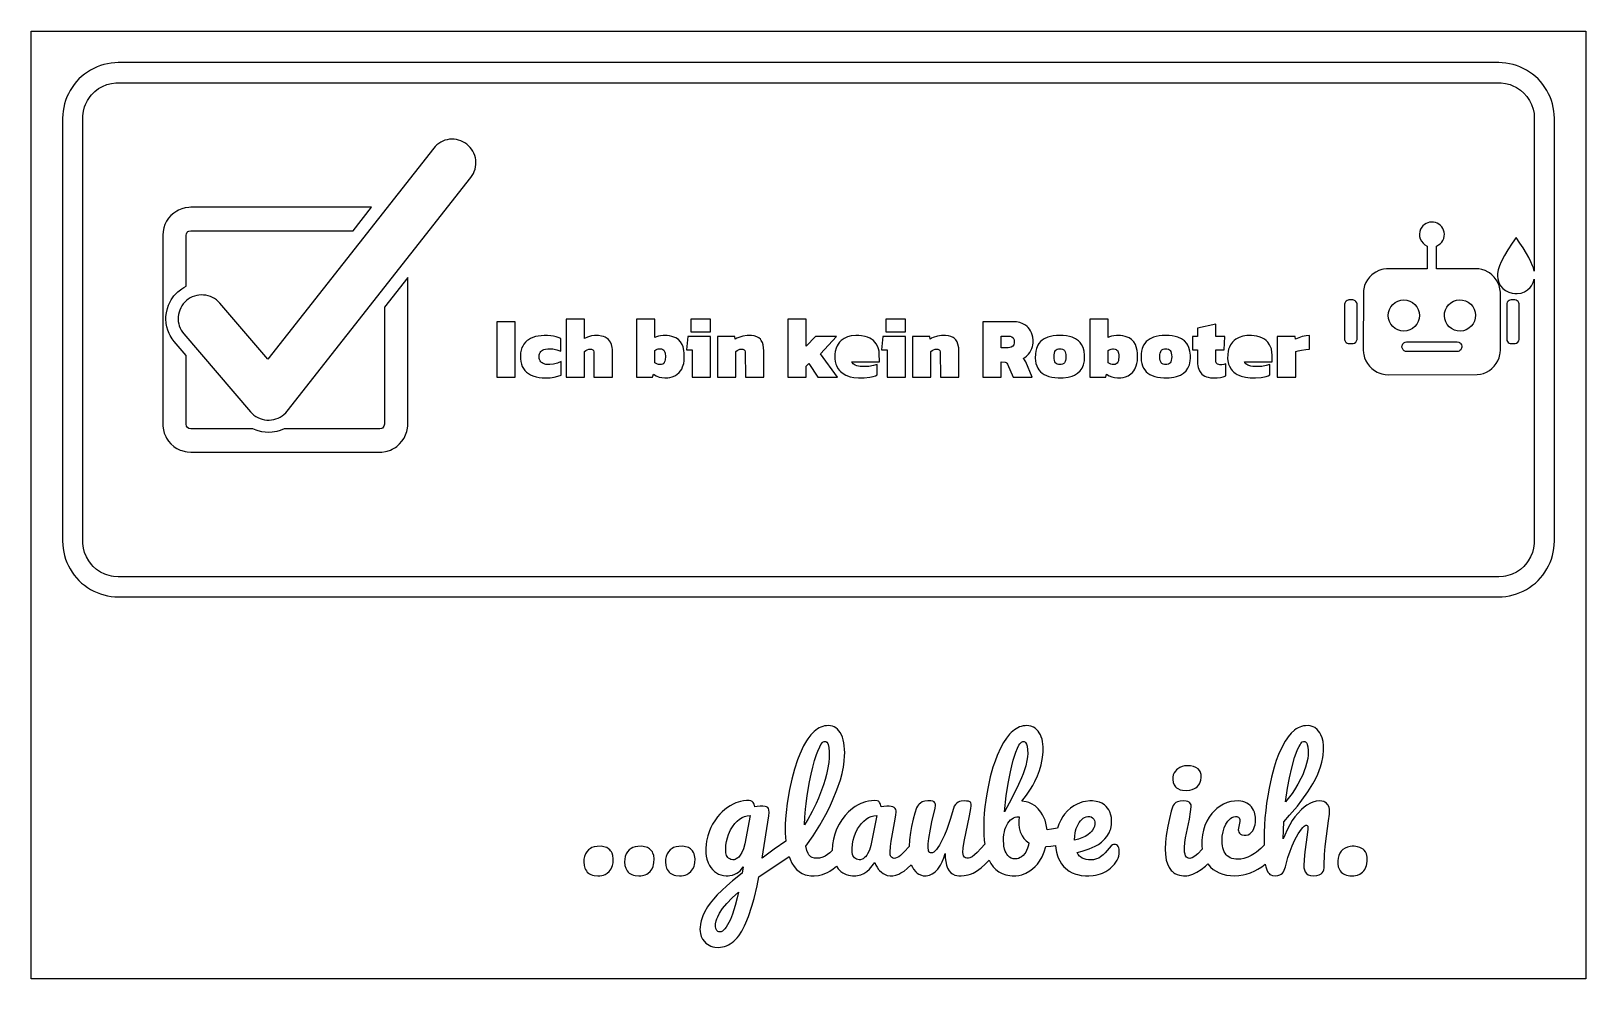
# Model space of a CAD drawing. Header units: millimetres. Extents: x 0 to 272, y 0 to 166.
import ezdxf

# ---------------------------------------------------------------- set-up
doc = ezdxf.new("R2010")
doc.units = ezdxf.units.MM

msp = doc.modelspace()

# ---------------------------------------------------------------- linework, layer by layer
at = {"layer": 'ENTGITTERRAHMEN'}
msp.add_lwpolyline([(0.5, 165.754), (271.5, 165.754), (271.5, 0.5), (0.5, 0.5)], close=True, dxfattribs=at)
at = {"layer": 'MOTIV'}
for points in [[(9.796, 158.249), (9.305, 157.846), (8.842, 157.412), (8.408, 156.949), (8.005, 156.458), (7.635, 155.942), (7.3, 155.403), (7, 154.843), (6.738, 154.265), (6.515, 153.671), (6.331, 153.063), (6.186, 152.445), (6.083, 151.819), (6.021, 151.187), (6, 150.552), (6, 76.821), (6.021, 76.186), (6.083, 75.555), (6.186, 74.928), (6.331, 74.31), (6.515, 73.702), (6.738, 73.108), (7, 72.53), (7.3, 71.97), (7.635, 71.431), (8.005, 70.915), (8.408, 70.424), (8.842, 69.961), (9.305, 69.527), (9.796, 69.124), (10.312, 68.754), (10.851, 68.419), (11.411, 68.12), (11.989, 67.858), (12.583, 67.634), (13.191, 67.45), (13.809, 67.306), (14.435, 67.202), (15.067, 67.14), (15.701, 67.119), (256.299, 67.119), (256.933, 67.14), (257.565, 67.202), (258.191, 67.306), (258.809, 67.45), (259.417, 67.634), (260.011, 67.858), (260.589, 68.12), (261.149, 68.419), (261.688, 68.754), (262.204, 69.124), (262.695, 69.527), (263.158, 69.961), (263.592, 70.424), (263.995, 70.915), (264.365, 71.431), (264.7, 71.97), (265, 72.53), (265.262, 73.108), (265.485, 73.702), (265.669, 74.31), (265.814, 74.928), (265.917, 75.555), (265.979, 76.186), (266, 76.821), (266, 150.552), (265.979, 151.187), (265.917, 151.819), (265.814, 152.445), (265.669, 153.063), (265.485, 153.671), (265.262, 154.265), (265, 154.843), (264.7, 155.403), (264.365, 155.942), (263.995, 156.458), (263.592, 156.949), (263.158, 157.412), (262.695, 157.846), (262.204, 158.249), (261.688, 158.619), (261.149, 158.954), (260.589, 159.253), (260.011, 159.515), (259.417, 159.739), (258.809, 159.923), (258.191, 160.067), (257.565, 160.171), (256.933, 160.233), (256.299, 160.254), (15.701, 160.254), (15.067, 160.233), (14.435, 160.171), (13.809, 160.067), (13.191, 159.923), (12.583, 159.739), (11.989, 159.515), (11.411, 159.253), (10.851, 158.954), (10.312, 158.619)], [(261.676, 153.657), (262.035, 152.928), (262.296, 152.159), (262.454, 151.363), (262.507, 150.552), (262.507, 123.874), (262.344, 124.47), (262.22, 124.815), (261.915, 125.527), (261.554, 126.251), (261.158, 126.963), (260.552, 127.96), (259.996, 128.805), (259.325, 129.752), (258.655, 128.805), (257.899, 127.641), (257.292, 126.609), (256.736, 125.527), (256.431, 124.815), (256.206, 124.137), (256.082, 123.515), (256.073, 122.998), (256.132, 122.547), (256.323, 121.921), (256.624, 121.366), (257.023, 120.89), (257.506, 120.503), (258.06, 120.215), (258.671, 120.035), (259.103, 119.98), (259.548, 119.98), (260.189, 120.083), (260.783, 120.3), (261.314, 120.622), (261.77, 121.039), (262.026, 121.366), (262.328, 121.921), (262.507, 122.499), (262.507, 76.821), (262.494, 76.415), (262.388, 75.61), (262.178, 74.825), (261.867, 74.075), (261.461, 73.371), (261.224, 73.041), (260.689, 72.431), (260.078, 71.895), (259.403, 71.444), (258.675, 71.085), (258.294, 70.941), (257.51, 70.731), (257.109, 70.665), (256.299, 70.612), (15.701, 70.612), (14.891, 70.665), (14.49, 70.731), (13.706, 70.941), (13.325, 71.085), (12.597, 71.444), (11.922, 71.895), (11.311, 72.431), (11.033, 72.727), (10.539, 73.371), (10.133, 74.075), (9.822, 74.825), (9.612, 75.61), (9.506, 76.415), (9.493, 76.821), (9.506, 150.958), (9.612, 151.764), (9.822, 152.548), (9.965, 152.928), (10.324, 153.657), (10.776, 154.332), (11.033, 154.646), (11.608, 155.22), (12.252, 155.715), (12.955, 156.121), (13.706, 156.432), (14.49, 156.642), (15.295, 156.748), (15.701, 156.761), (256.299, 156.761), (256.705, 156.748), (257.51, 156.642), (258.294, 156.432), (258.675, 156.289), (259.403, 155.929), (260.078, 155.478), (260.689, 154.943), (261.224, 154.332)], [(42.786, 98.019), (43.176, 98.126), (43.554, 98.27), (43.916, 98.451), (44.259, 98.666), (44.578, 98.914), (44.872, 99.192), (45.138, 99.497), (77.153, 140.244), (77.387, 140.574), (77.587, 140.925), (77.752, 141.295), (77.881, 141.678), (77.971, 142.073), (78.021, 142.474), (78.033, 142.879), (78.004, 143.282), (77.936, 143.681), (77.83, 144.072), (77.685, 144.45), (77.505, 144.812), (77.289, 145.154), (77.041, 145.474), (76.763, 145.768), (76.458, 146.033), (76.128, 146.267), (75.776, 146.468), (75.407, 146.633), (75.023, 146.761), (74.629, 146.851), (74.227, 146.902), (73.823, 146.913), (73.419, 146.885), (73.02, 146.817), (72.63, 146.71), (72.252, 146.566), (71.89, 146.385), (71.547, 146.17), (71.228, 145.922), (70.934, 145.644), (70.668, 145.338), (41.757, 108.542), (33.384, 118.31), (33.106, 118.604), (32.801, 118.869), (32.471, 119.103), (32.119, 119.304), (31.75, 119.469), (31.366, 119.597), (30.971, 119.687), (30.57, 119.738), (30.165, 119.749), (29.762, 119.721), (29.363, 119.653), (28.973, 119.546), (28.595, 119.402), (28.233, 119.221), (27.89, 119.005), (27.57, 118.757), (27.277, 118.479), (27.011, 118.174), (26.777, 117.844), (26.577, 117.492), (26.412, 117.123), (26.283, 116.739), (26.194, 116.345), (26.143, 115.943), (26.132, 115.539), (26.16, 115.135), (26.228, 114.736), (26.335, 114.346), (26.479, 113.968), (26.66, 113.606), (26.875, 113.263), (27.123, 112.944), (38.765, 99.361), (39.043, 99.068), (39.349, 98.802), (39.679, 98.568), (40.03, 98.368), (40.399, 98.203), (40.783, 98.075), (41.178, 97.985), (41.579, 97.934), (41.983, 97.923), (42.387, 97.951)], [(24.113, 132.604), (23.832, 132.035), (23.628, 131.435), (23.504, 130.812), (23.463, 130.179), (23.473, 96.877), (23.556, 96.248), (23.628, 95.939), (23.72, 95.635), (23.963, 95.049), (24.113, 94.769), (24.465, 94.241), (24.883, 93.764), (25.36, 93.346), (25.619, 93.161), (25.888, 92.993), (26.457, 92.713), (26.754, 92.601), (27.367, 92.436), (27.68, 92.385), (28.313, 92.343), (61.616, 92.354), (62.245, 92.436), (62.554, 92.509), (63.155, 92.713), (63.444, 92.844), (63.993, 93.161), (64.251, 93.346), (64.729, 93.764), (65.147, 94.241), (65.499, 94.769), (65.649, 95.049), (65.78, 95.338), (65.984, 95.939), (66.056, 96.248), (66.139, 96.877), (66.149, 122.785), (62.075, 117.599), (62.075, 97.194), (62.06, 97.043), (61.995, 96.851), (61.882, 96.682), (61.73, 96.549), (61.548, 96.459), (61.299, 96.418), (44.623, 96.418), (43.938, 96.132), (43.348, 95.96), (42.537, 95.822), (41.924, 95.789), (41.311, 95.816), (40.703, 95.904), (40.107, 96.05), (39.723, 96.178), (39.162, 96.418), (28.313, 96.418), (28.016, 96.477), (27.765, 96.645), (27.596, 96.897), (27.537, 97.194), (27.537, 109.181), (25.437, 111.636), (25.069, 112.127), (24.75, 112.652), (24.57, 113.014), (24.341, 113.584), (24.169, 114.173), (24.056, 114.777), (23.998, 115.598), (24.009, 116.002), (24.076, 116.612), (24.259, 117.415), (24.463, 117.994), (24.723, 118.55), (24.923, 118.901), (25.4, 119.573), (25.81, 120.03), (26.104, 120.308), (26.754, 120.812), (27.097, 121.027), (27.537, 121.259), (27.537, 130.179), (27.579, 130.429), (27.73, 130.691), (27.841, 130.795), (28.016, 130.896), (28.313, 130.955), (56.653, 130.955), (59.854, 135.03), (28.313, 135.03), (27.996, 135.019), (27.367, 134.937), (26.754, 134.772), (26.168, 134.53), (25.888, 134.38), (25.36, 134.027), (24.883, 133.609), (24.465, 133.132)], [(245.864, 132.102), (245.586, 132.26), (245.288, 132.375), (244.923, 132.452), (244.55, 132.466), (244.233, 132.427), (243.925, 132.342), (243.632, 132.212), (243.362, 132.041), (243.083, 131.794), (242.88, 131.547), (242.692, 131.225), (242.549, 130.824), (242.484, 130.349), (242.516, 129.924), (242.629, 129.513), (242.821, 129.133), (243.12, 128.759), (243.449, 128.489), (243.842, 128.281), (243.842, 124.319), (237.051, 124.319), (236.766, 124.31), (236.203, 124.236), (235.926, 124.171), (235.388, 123.989), (234.878, 123.737), (234.405, 123.421), (234.185, 123.241), (233.783, 122.839), (233.437, 122.388), (233.153, 121.895), (232.935, 121.37), (232.853, 121.098), (232.742, 120.54), (232.714, 120.257), (232.704, 110.194), (232.742, 109.627), (232.788, 109.346), (232.935, 108.797), (233.153, 108.272), (233.437, 107.779), (233.783, 107.328), (234.185, 106.926), (234.636, 106.58), (235.128, 106.296), (235.388, 106.179), (235.926, 105.996), (236.483, 105.885), (237.051, 105.848), (252.547, 105.857), (253.111, 105.931), (253.66, 106.078), (254.185, 106.296), (254.677, 106.58), (255.128, 106.926), (255.53, 107.328), (255.876, 107.779), (256.161, 108.272), (256.378, 108.797), (256.525, 109.346), (256.572, 109.627), (256.609, 110.194), (256.609, 119.973), (256.6, 120.257), (256.525, 120.821), (256.378, 121.37), (256.278, 121.636), (256.027, 122.146), (255.711, 122.619), (255.53, 122.839), (255.128, 123.241), (254.677, 123.587), (254.436, 123.737), (253.926, 123.989), (253.388, 124.171), (252.83, 124.282), (252.263, 124.319), (245.472, 124.319), (245.472, 128.281), (245.819, 128.46), (246.116, 128.685), (246.37, 128.959), (246.573, 129.271), (246.72, 129.614), (246.806, 129.977), (246.829, 130.349), (246.788, 130.719), (246.703, 131.028), (246.573, 131.32), (246.37, 131.633), (246.155, 131.869)], [(229.452, 111.989), (229.507, 111.784), (229.613, 111.599), (229.722, 111.483), (229.899, 111.365), (230.049, 111.308), (230.206, 111.282), (230.909, 111.288), (231.163, 111.365), (231.379, 111.519), (231.534, 111.735), (231.611, 111.989), (231.611, 118.178), (231.556, 118.384), (231.416, 118.609), (231.256, 118.749), (231.065, 118.843), (230.856, 118.885), (230.206, 118.885), (230.049, 118.859), (229.899, 118.803), (229.722, 118.684), (229.582, 118.524), (229.488, 118.334), (229.447, 118.125)], [(240.807, 113.661), (240.297, 113.506), (239.767, 113.454), (239.237, 113.506), (238.728, 113.661), (238.258, 113.912), (237.846, 114.249), (237.509, 114.661), (237.258, 115.131), (237.103, 115.64), (237.051, 116.17), (237.103, 116.7), (237.258, 117.21), (237.509, 117.679), (237.846, 118.091), (238.258, 118.429), (238.728, 118.68), (239.237, 118.834), (239.767, 118.887), (240.297, 118.834), (240.807, 118.68), (241.276, 118.429), (241.688, 118.091), (242.026, 117.679), (242.277, 117.21), (242.431, 116.7), (242.484, 116.17), (242.431, 115.64), (242.277, 115.131), (242.026, 114.661), (241.688, 114.249), (241.276, 113.912)], [(250.647, 113.687), (250.141, 113.52), (249.613, 113.455), (249.082, 113.494), (248.569, 113.636), (248.093, 113.875), (247.673, 114.203), (247.325, 114.606), (247.063, 115.069), (246.896, 115.575), (246.831, 116.103), (246.87, 116.635), (247.012, 117.148), (247.251, 117.623), (247.579, 118.043), (247.982, 118.391), (248.445, 118.654), (248.951, 118.821), (249.48, 118.886), (250.011, 118.847), (250.524, 118.705), (251, 118.465), (251.419, 118.138), (251.767, 117.734), (252.03, 117.271), (252.197, 116.765), (252.262, 116.237), (252.223, 115.706), (252.081, 115.193), (251.841, 114.717), (251.514, 114.297), (251.11, 113.949)], [(257.702, 111.989), (257.739, 111.834), (257.833, 111.643), (257.973, 111.483), (258.15, 111.365), (258.3, 111.308), (258.457, 111.282), (259.16, 111.288), (259.414, 111.365), (259.63, 111.519), (259.785, 111.735), (259.862, 111.989), (259.862, 118.178), (259.807, 118.384), (259.666, 118.609), (259.506, 118.749), (259.316, 118.843), (259.107, 118.885), (258.457, 118.885), (258.248, 118.843), (258.103, 118.777), (257.934, 118.648), (257.805, 118.479), (257.723, 118.283), (257.697, 118.125)], [(84.888, 105.44), (84.888, 115.075), (81.672, 115.075), (81.672, 105.44)], [(97.439, 110.199), (97.694, 110.28), (97.903, 110.302), (98.194, 110.273), (98.4, 110.187), (98.526, 110.037), (98.594, 109.803), (98.606, 105.44), (101.838, 105.44), (101.824, 110.249), (101.781, 110.614), (101.664, 111.105), (101.483, 111.527), (101.327, 111.771), (101.142, 111.985), (100.927, 112.17), (100.545, 112.393), (100.25, 112.507), (99.923, 112.592), (99.373, 112.667), (98.712, 112.674), (98.149, 112.605), (97.492, 112.417), (96.976, 112.172), (96.976, 115.523), (93.759, 115.523), (93.759, 105.44), (96.976, 105.44), (96.976, 109.898), (97.165, 110.052)], [(113.039, 105.863), (113.454, 106.218), (113.694, 106.503), (113.898, 106.828), (114.064, 107.192), (114.244, 107.813), (114.318, 108.276), (114.355, 108.779), (114.341, 109.583), (114.285, 110.074), (114.131, 110.725), (113.982, 111.102), (113.689, 111.581), (113.313, 111.959), (112.868, 112.254), (112.535, 112.407), (112.174, 112.527), (111.784, 112.613), (111.366, 112.664), (110.668, 112.674), (110.218, 112.626), (109.829, 112.549), (109.487, 112.445), (109.243, 112.337), (109.243, 115.523), (106.027, 115.523), (106.027, 105.44), (108.809, 105.44), (108.959, 105.949), (109.462, 105.636), (109.943, 105.439), (110.41, 105.334), (110.943, 105.292), (111.458, 105.31), (111.852, 105.366), (112.222, 105.461), (112.731, 105.674)], [(118.937, 115.553), (115.481, 115.553), (115.481, 113.294), (118.937, 113.294)], [(137.622, 105.44), (141.033, 105.44), (138.071, 109.494), (140.884, 112.531), (137.248, 112.531), (135.618, 110.826), (135.618, 115.523), (132.401, 115.523), (132.401, 105.44), (135.618, 105.44), (135.618, 107.34), (136.066, 107.819)], [(152.926, 113.294), (152.926, 115.553), (149.471, 115.553), (149.471, 113.294)], [(170.427, 107.996), (170.544, 107.882), (170.669, 107.669), (171.656, 105.44), (175.007, 105.44), (173.857, 108.074), (173.634, 108.441), (173.407, 108.672), (173.716, 108.872), (174.001, 109.1), (174.346, 109.448), (174.577, 109.742), (174.779, 110.062), (174.938, 110.405), (175.051, 110.768), (175.102, 111.022), (175.14, 111.421), (175.134, 111.845), (175.072, 112.39), (174.984, 112.774), (174.862, 113.138), (174.704, 113.481), (174.51, 113.795), (174.278, 114.078), (174.103, 114.249), (173.81, 114.481), (173.361, 114.739), (172.842, 114.926), (172.254, 115.037), (171.597, 115.075), (166.39, 115.075), (166.39, 105.44), (169.607, 105.44), (169.607, 108.073), (170.264, 108.057)], [(192.187, 105.972), (192.458, 106.218), (192.698, 106.503), (192.902, 106.828), (193.137, 107.389), (193.248, 107.813), (193.322, 108.276), (193.359, 108.779), (193.345, 109.583), (193.289, 110.074), (193.135, 110.725), (192.986, 111.102), (192.693, 111.581), (192.317, 111.959), (191.872, 112.254), (191.539, 112.407), (191.178, 112.527), (190.788, 112.613), (190.37, 112.664), (189.672, 112.674), (189.222, 112.626), (188.833, 112.549), (188.491, 112.445), (188.247, 112.337), (188.247, 115.523), (185.031, 115.523), (185.031, 105.44), (187.813, 105.44), (187.963, 105.949), (188.4, 105.67), (188.875, 105.463), (189.332, 105.347), (189.854, 105.294), (190.462, 105.31), (190.856, 105.366), (191.226, 105.461), (191.735, 105.674)], [(208.712, 107.714), (208.392, 107.626), (208.071, 107.577), (207.704, 107.568), (207.506, 107.598), (207.271, 107.697), (207.155, 107.799), (207.073, 107.931), (207.023, 108.092), (207.007, 110.183), (208.458, 110.183), (208.548, 112.531), (207.007, 112.531), (207.007, 114.656), (203.791, 113.953), (203.791, 112.531), (202.908, 112.531), (202.908, 110.183), (203.791, 110.183), (203.804, 107.731), (203.846, 107.396), (203.914, 107.083), (204.01, 106.791), (204.134, 106.521), (204.371, 106.157), (204.564, 105.942), (204.791, 105.757), (205.053, 105.603), (205.35, 105.48), (205.682, 105.387), (206.048, 105.325), (206.663, 105.291), (207.258, 105.313), (207.785, 105.38), (208.264, 105.493), (208.712, 105.65)], [(92.862, 108.133), (92.241, 107.866), (91.574, 107.682), (90.889, 107.61), (90.239, 107.651), (89.78, 107.774), (89.56, 107.887), (89.436, 107.979), (89.33, 108.088), (89.204, 108.282), (89.117, 108.515), (89.082, 108.691), (89.062, 108.986), (89.082, 109.292), (89.117, 109.473), (89.204, 109.709), (89.33, 109.903), (89.436, 110.009), (89.629, 110.137), (89.861, 110.235), (90.133, 110.306), (90.558, 110.356), (90.956, 110.36), (91.421, 110.327), (92.153, 110.183), (92.832, 109.928), (92.832, 112.172), (92.396, 112.353), (92.035, 112.467), (91.568, 112.569), (91.072, 112.635), (90.537, 112.672), (89.899, 112.679), (89.377, 112.649), (88.882, 112.582), (88.415, 112.479), (87.976, 112.339), (87.566, 112.163), (87.196, 111.947), (86.971, 111.781), (86.667, 111.501), (86.403, 111.181), (86.181, 110.821), (86.06, 110.56), (85.92, 110.134), (85.83, 109.668), (85.788, 109.163), (85.797, 108.636), (85.854, 108.145), (85.962, 107.694), (86.118, 107.284), (86.324, 106.914), (86.575, 106.583), (86.864, 106.291), (87.193, 106.036), (87.561, 105.818), (87.967, 105.639), (88.56, 105.458), (89.04, 105.365), (89.552, 105.309), (90.094, 105.291), (90.976, 105.327), (91.679, 105.42), (92.334, 105.582), (92.862, 105.784)], [(115.721, 110.198), (115.721, 105.44), (118.937, 105.44), (118.937, 112.531), (114.988, 112.531), (114.718, 110.198)], [(124.033, 110.272), (124.278, 110.302), (124.57, 110.273), (124.78, 110.187), (124.912, 110.038), (124.983, 109.81), (124.996, 105.44), (128.212, 105.44), (128.212, 109.988), (128.185, 110.54), (128.102, 111.027), (127.965, 111.451), (127.773, 111.811), (127.614, 112.015), (127.325, 112.27), (126.972, 112.464), (126.554, 112.596), (126.072, 112.667), (125.285, 112.666), (124.571, 112.566), (123.833, 112.352), (123.53, 112.226), (123.216, 112.053), (123.141, 112.531), (120.134, 112.531), (120.134, 105.44), (123.35, 105.44), (123.35, 109.898), (123.539, 110.052), (123.814, 110.199)], [(147.975, 105.799), (147.975, 107.624), (147.318, 107.43), (146.543, 107.297), (145.716, 107.25), (145.011, 107.288), (144.435, 107.402), (144.123, 107.519), (143.763, 107.758), (143.594, 107.96), (143.531, 108.073), (148.349, 108.073), (148.343, 109.525), (148.301, 109.953), (148.217, 110.353), (148.091, 110.723), (147.822, 111.224), (147.59, 111.522), (147.316, 111.791), (147.006, 112.027), (146.665, 112.227), (146.294, 112.39), (145.892, 112.517), (145.232, 112.64), (144.754, 112.676), (144.229, 112.676), (143.464, 112.598), (142.789, 112.427), (142.204, 112.162), (141.709, 111.804), (141.429, 111.515), (141.189, 111.197), (140.989, 110.851), (140.829, 110.478), (140.664, 109.867), (140.604, 109.425), (140.584, 108.956), (140.596, 108.622), (140.655, 108.149), (140.765, 107.71), (140.867, 107.437), (141.138, 106.936), (141.395, 106.603), (141.588, 106.401), (142.026, 106.048), (142.533, 105.763), (143.253, 105.501), (143.877, 105.366), (144.717, 105.293), (145.714, 105.314), (146.673, 105.418), (147.289, 105.55), (147.652, 105.664)], [(149.71, 110.198), (149.71, 105.44), (152.926, 105.44), (152.926, 112.531), (148.977, 112.531), (148.708, 110.198)], [(157.803, 110.199), (158.058, 110.28), (158.267, 110.302), (158.559, 110.273), (158.769, 110.187), (158.901, 110.038), (158.972, 109.81), (158.985, 105.44), (162.202, 105.44), (162.202, 109.988), (162.174, 110.54), (162.052, 111.176), (161.896, 111.578), (161.686, 111.917), (161.418, 112.192), (161.204, 112.341), (160.829, 112.515), (160.39, 112.627), (159.886, 112.678), (159.17, 112.657), (158.461, 112.544), (157.742, 112.321), (157.45, 112.192), (157.205, 112.053), (157.13, 112.531), (154.123, 112.531), (154.123, 105.44), (157.34, 105.44), (157.34, 109.898), (157.528, 110.052)], [(171.682, 112.244), (171.82, 111.948), (171.861, 111.699), (171.86, 111.421), (171.778, 111.068), (171.597, 110.807), (171.316, 110.638), (171.074, 110.577), (170.789, 110.557), (169.607, 110.557), (169.607, 112.576), (170.863, 112.576), (171.129, 112.555), (171.452, 112.446)], [(182.913, 106.097), (183.353, 106.511), (183.694, 107.007), (183.938, 107.585), (184.084, 108.245), (184.128, 108.73), (184.128, 109.242), (184.046, 109.956), (183.866, 110.588), (183.587, 111.139), (183.347, 111.461), (183.063, 111.746), (182.554, 112.104), (181.942, 112.376), (181.477, 112.509), (180.967, 112.605), (180.411, 112.662), (179.81, 112.681), (179.212, 112.662), (178.66, 112.605), (178.154, 112.509), (177.692, 112.376), (177.084, 112.104), (176.736, 111.875), (176.432, 111.608), (176.172, 111.304), (175.955, 110.965), (175.711, 110.387), (175.603, 109.956), (175.538, 109.489), (175.521, 108.73), (175.564, 108.245), (175.651, 107.796), (175.78, 107.383), (175.952, 107.007), (176.167, 106.667), (176.425, 106.364), (176.727, 106.097), (177.075, 105.868), (177.468, 105.677), (177.908, 105.524), (178.394, 105.41), (178.925, 105.334), (179.503, 105.295), (180.415, 105.31), (181.235, 105.41), (181.952, 105.596), (182.371, 105.768)], [(201.359, 106.097), (201.798, 106.511), (202.14, 107.007), (202.384, 107.585), (202.53, 108.245), (202.573, 108.73), (202.573, 109.242), (202.491, 109.956), (202.311, 110.588), (202.137, 110.965), (201.918, 111.304), (201.509, 111.746), (201, 112.104), (200.388, 112.376), (199.923, 112.509), (199.412, 112.605), (198.857, 112.662), (198.255, 112.681), (197.658, 112.662), (197.106, 112.605), (196.599, 112.509), (196.138, 112.376), (195.53, 112.104), (195.181, 111.875), (194.878, 111.608), (194.618, 111.304), (194.401, 110.965), (194.157, 110.387), (194.049, 109.956), (193.983, 109.489), (193.967, 108.73), (194.01, 108.245), (194.096, 107.796), (194.225, 107.383), (194.398, 107.007), (194.613, 106.667), (194.871, 106.364), (195.173, 106.097), (195.52, 105.868), (195.914, 105.677), (196.354, 105.524), (196.839, 105.41), (197.371, 105.334), (197.949, 105.295), (198.86, 105.31), (199.681, 105.41), (200.17, 105.524), (200.817, 105.768)], [(216.432, 105.799), (216.432, 107.624), (215.775, 107.43), (215.001, 107.297), (214.173, 107.25), (213.468, 107.288), (213.07, 107.355), (212.58, 107.519), (212.22, 107.758), (212.051, 107.96), (211.989, 108.073), (216.806, 108.073), (216.806, 109.3), (216.785, 109.743), (216.674, 110.353), (216.548, 110.723), (216.379, 111.064), (216.047, 111.522), (215.774, 111.791), (215.463, 112.027), (215.123, 112.227), (214.751, 112.39), (214.137, 112.567), (213.69, 112.64), (213.212, 112.676), (212.421, 112.66), (211.686, 112.551), (211.041, 112.349), (210.486, 112.053), (210.166, 111.804), (209.886, 111.515), (209.541, 111.027), (209.362, 110.668), (209.222, 110.281), (209.122, 109.867), (209.062, 109.425), (209.053, 108.622), (209.143, 107.999), (209.222, 107.71), (209.383, 107.306), (209.676, 106.821), (209.852, 106.603), (210.148, 106.307), (210.367, 106.13), (210.728, 105.897), (210.991, 105.763), (211.414, 105.593), (212.174, 105.394), (213.001, 105.299), (213.908, 105.301), (214.905, 105.384), (215.747, 105.55), (216.109, 105.664)], [(222.675, 110.251), (223.313, 110.302), (223.313, 112.681), (222.729, 112.635), (222.061, 112.498), (221.45, 112.297), (220.905, 112.038), (220.83, 112.531), (217.703, 112.531), (217.703, 105.44), (220.92, 105.44), (220.92, 109.883), (221.338, 110.022), (221.915, 110.141)], [(239.507, 111.07), (239.588, 111.22), (239.759, 111.409), (239.978, 111.54), (240.225, 111.602), (249.088, 111.602), (249.336, 111.54), (249.486, 111.46), (249.618, 111.352), (249.726, 111.22), (249.806, 111.07), (249.868, 110.823), (249.868, 110.652), (249.835, 110.485), (249.77, 110.328), (249.675, 110.186), (249.554, 110.065), (249.413, 109.971), (249.255, 109.905), (249.088, 109.872), (240.31, 109.868), (240.058, 109.905), (239.828, 110.015), (239.639, 110.186), (239.507, 110.405), (239.445, 110.652), (239.458, 110.907)], [(109.243, 110.063), (109.399, 110.177), (109.632, 110.287), (109.826, 110.338), (110.111, 110.362), (110.365, 110.338), (110.582, 110.267), (110.761, 110.148), (110.87, 110.026), (110.981, 109.8), (111.038, 109.578), (111.083, 109.001), (111.038, 108.419), (110.981, 108.192), (110.87, 107.956), (110.761, 107.825), (110.582, 107.697), (110.365, 107.62), (110.111, 107.595), (109.856, 107.617), (109.662, 107.672), (109.458, 107.772), (109.243, 107.924)], [(178.945, 108.078), (178.854, 108.346), (178.804, 108.685), (178.792, 108.986), (178.804, 109.286), (178.854, 109.625), (178.945, 109.893), (179.039, 110.048), (179.158, 110.168), (179.355, 110.284), (179.598, 110.348), (179.81, 110.362), (180.027, 110.348), (180.277, 110.284), (180.48, 110.168), (180.602, 110.048), (180.727, 109.833), (180.793, 109.625), (180.836, 109.378), (180.857, 108.986), (180.836, 108.594), (180.793, 108.346), (180.727, 108.139), (180.602, 107.924), (180.48, 107.803), (180.277, 107.688), (180.027, 107.624), (179.598, 107.624), (179.355, 107.688), (179.158, 107.803), (179.039, 107.924)], [(188.247, 110.063), (188.403, 110.177), (188.575, 110.264), (188.764, 110.324), (188.969, 110.356), (189.182, 110.361), (189.427, 110.325), (189.634, 110.242), (189.765, 110.148), (189.906, 109.977), (189.985, 109.8), (190.042, 109.578), (190.076, 109.312), (190.086, 108.892), (190.056, 108.504), (190.007, 108.263), (189.906, 108.008), (189.804, 107.865), (189.634, 107.724), (189.427, 107.635), (189.182, 107.596), (188.93, 107.606), (188.697, 107.66), (188.462, 107.772), (188.247, 107.924)], [(197.39, 108.078), (197.3, 108.346), (197.258, 108.594), (197.238, 108.986), (197.258, 109.378), (197.3, 109.625), (197.39, 109.893), (197.485, 110.048), (197.603, 110.168), (197.801, 110.284), (198.044, 110.348), (198.255, 110.362), (198.473, 110.348), (198.723, 110.284), (198.926, 110.168), (199.048, 110.048), (199.146, 109.893), (199.239, 109.625), (199.291, 109.286), (199.303, 108.986), (199.291, 108.685), (199.239, 108.346), (199.146, 108.078), (199.048, 107.924), (198.926, 107.803), (198.723, 107.688), (198.473, 107.624), (198.044, 107.624), (197.801, 107.688), (197.603, 107.803), (197.485, 107.924)], [(134.875, 18.881), (135.444, 18.654), (135.747, 18.575), (136.393, 18.485), (136.986, 18.478), (137.718, 18.55), (138.415, 18.709), (138.861, 18.863), (139.291, 19.055), (139.706, 19.286), (140.304, 19.696), (140.867, 20.144), (141.17, 19.721), (141.641, 19.243), (141.99, 18.989), (142.568, 18.702), (142.988, 18.575), (143.672, 18.48), (144.223, 18.485), (144.818, 18.58), (145.104, 18.663), (145.653, 18.901), (146.172, 19.234), (146.66, 19.661), (146.893, 19.911), (147.335, 20.481), (147.545, 20.802), (147.728, 20.359), (147.946, 19.959), (148.198, 19.601), (148.386, 19.385), (148.695, 19.097), (149.029, 18.858), (149.376, 18.677), (149.738, 18.553), (150.242, 18.477), (150.714, 18.493), (151.234, 18.597), (151.761, 18.79), (152.117, 18.968), (152.657, 19.31), (153.2, 19.73), (153.919, 20.368), (154.112, 19.964), (154.322, 19.624), (154.682, 19.183), (154.945, 18.949), (155.226, 18.761), (155.684, 18.567), (156.012, 18.497), (156.513, 18.479), (156.816, 18.52), (157.114, 18.602), (157.549, 18.804), (157.833, 18.99), (158.111, 19.217), (158.515, 19.634), (158.765, 19.959), (158.996, 20.319), (159.306, 20.926), (159.573, 21.614), (159.796, 22.382), (159.825, 21.624), (159.911, 20.943), (160.054, 20.338), (160.255, 19.809), (160.513, 19.358), (160.834, 18.997), (161.084, 18.808), (161.514, 18.604), (161.836, 18.52), (162.188, 18.479), (162.622, 18.478), (163.105, 18.517), (163.802, 18.646), (164.248, 18.781), (164.678, 18.954), (165.295, 19.286), (166.072, 19.844), (166.82, 20.49), (167.503, 21.185), (167.807, 20.608), (168.202, 20.041), (168.66, 19.562), (169.18, 19.17), (169.762, 18.865), (170.406, 18.648), (171.113, 18.517), (171.49, 18.484), (172.145, 18.481), (172.663, 18.538), (173.168, 18.654), (173.9, 18.935), (174.603, 19.346), (175.056, 19.692), (175.492, 20.093), (175.891, 20.534), (176.251, 21.01), (176.714, 21.792), (177.087, 22.656), (177.37, 23.601), (178.21, 23.66), (179.054, 23.77), (179.101, 23.265), (179.22, 22.58), (179.4, 21.942), (179.513, 21.639), (179.783, 21.07), (180.112, 20.545), (180.502, 20.067), (180.718, 19.848), (181.186, 19.457), (181.439, 19.287), (181.98, 18.994), (182.57, 18.766), (182.884, 18.677), (183.547, 18.547), (184.258, 18.481), (184.879, 18.477), (185.59, 18.528), (186.04, 18.596), (186.47, 18.691), (186.879, 18.813), (187.269, 18.962), (187.817, 19.236), (188.321, 19.562), (188.632, 19.806), (188.923, 20.071), (189.322, 20.509), (189.564, 20.828), (189.802, 21.207), (189.953, 21.546), (190.062, 21.91), (190.127, 22.299), (190.147, 22.796), (190.122, 23.098), (190.062, 23.36), (189.969, 23.58), (189.844, 23.756), (189.694, 23.878), (189.519, 23.946), (189.313, 23.959), (189.141, 23.928), (188.977, 23.858), (188.77, 23.705), (187.712, 22.479), (187.358, 22.132), (186.919, 21.772), (186.586, 21.57), (186.216, 21.417), (185.665, 21.288), (185.208, 21.248), (184.827, 21.252), (184.413, 21.304), (184.036, 21.408), (183.697, 21.564), (183.395, 21.772), (183.258, 21.896), (183.012, 22.182), (182.803, 22.52), (183.706, 22.762), (184.913, 23.167), (185.943, 23.624), (186.532, 23.959), (187.042, 24.316), (187.268, 24.503), (187.662, 24.895), (187.998, 25.309), (188.397, 25.971), (188.593, 26.441), (188.67, 26.684), (188.817, 27.445), (188.84, 28.211), (188.801, 28.651), (188.722, 29.062), (188.529, 29.628), (188.35, 29.971), (188.133, 30.285), (187.875, 30.572), (187.585, 30.826), (187.101, 31.134), (186.746, 31.29), (186.164, 31.451), (185.524, 31.524), (185.042, 31.524), (184.298, 31.45), (183.822, 31.351), (183.361, 31.212), (182.697, 30.93), (182.274, 30.692), (181.673, 30.268), (181.128, 29.779), (180.64, 29.228), (180.347, 28.826), (179.955, 28.171), (179.624, 27.463), (179.375, 26.76), (178.377, 26.591), (177.592, 26.512), (177.509, 27.084), (177.388, 27.631), (177.229, 28.15), (177.031, 28.643), (176.794, 29.11), (176.519, 29.549), (176.036, 30.156), (175.484, 30.66), (174.868, 31.047), (174.423, 31.241), (173.949, 31.384), (173.184, 31.501), (173.988, 32.548), (174.686, 33.575), (175.094, 34.248), (175.456, 34.912), (175.911, 35.891), (176.267, 36.855), (176.544, 37.82), (176.684, 38.465), (176.789, 39.111), (176.881, 40.083), (176.895, 40.977), (176.863, 41.45), (176.8, 41.896), (176.705, 42.315), (176.578, 42.707), (176.42, 43.073), (176.23, 43.413), (176.009, 43.723), (175.767, 43.991), (175.505, 44.215), (175.222, 44.394), (174.759, 44.578), (174.426, 44.645), (174.071, 44.667), (173.738, 44.652), (173.412, 44.607), (173.092, 44.532), (172.778, 44.426), (172.472, 44.291), (171.878, 43.929), (171.311, 43.447), (171.038, 43.161), (170.511, 42.499), (170.011, 41.715), (169.54, 40.846), (168.897, 39.448), (168.51, 38.451), (168.157, 37.404), (167.689, 35.738), (167.297, 33.967), (167.08, 32.793), (166.899, 31.644), (166.754, 30.521), (166.645, 29.423), (166.573, 28.35), (166.537, 27.303), (166.558, 25.672), (166.636, 24.633), (166.716, 24), (166.06, 23.254), (165.372, 22.531), (164.913, 22.108), (164.503, 21.803), (164.127, 21.609), (163.867, 21.536), (163.605, 21.528), (163.379, 21.595), (163.189, 21.736), (163.038, 21.949), (162.942, 22.223), (162.902, 22.557), (162.964, 23.328), (163.154, 24.468), (164.084, 28.921), (164.313, 30.215), (164.366, 30.697), (164.358, 30.974), (164.288, 31.197), (164.216, 31.299), (164.12, 31.376), (163.893, 31.466), (163.566, 31.516), (163.105, 31.527), (162.638, 31.483), (162.337, 31.411), (162.078, 31.306), (161.861, 31.168), (161.619, 30.924), (161.416, 30.603), (161.25, 30.205), (160.702, 28.313), (160.111, 26.579), (159.71, 25.582), (159.316, 24.721), (158.843, 23.842), (158.569, 23.42), (158.306, 23.076), (158.061, 22.808), (157.835, 22.618), (157.628, 22.503), (157.44, 22.465), (157.28, 22.484), (157.117, 22.562), (157.017, 22.668), (156.944, 22.817), (156.893, 23.023), (156.865, 23.285), (156.884, 24.023), (156.997, 24.973), (157.266, 26.607), (157.517, 27.89), (158.085, 30.268), (158.159, 30.716), (158.142, 30.959), (158.041, 31.208), (157.89, 31.361), (157.655, 31.465), (157.324, 31.52), (156.783, 31.521), (156.26, 31.463), (155.833, 31.345), (155.5, 31.168), (155.296, 30.992), (155.172, 30.851), (155.002, 30.603), (154.853, 30.311), (154.549, 29.426), (154.244, 28.352), (153.945, 27.056), (153.771, 26.055), (153.622, 24.755), (153.552, 23.586), (152.7, 22.659), (152.02, 22.021), (151.723, 21.803), (151.446, 21.647), (151.19, 21.554), (150.954, 21.522), (150.774, 21.543), (150.615, 21.604), (150.476, 21.706), (150.358, 21.847), (150.292, 21.971), (150.232, 22.161), (150.209, 22.625), (150.287, 23.576), (150.414, 24.496), (151.002, 27.737), (151.206, 29.023), (151.259, 29.644), (151.252, 29.778), (151.197, 30.015), (151.086, 30.213), (150.92, 30.372), (150.698, 30.49), (150.421, 30.57), (150.088, 30.609), (149.63, 30.609), (149.104, 30.568), (148.681, 30.503), (148.5, 31.078), (148.393, 31.274), (148.303, 31.381), (148.183, 31.464), (147.966, 31.541), (147.517, 31.584), (146.975, 31.56), (146.441, 31.486), (145.916, 31.363), (145.144, 31.086), (144.64, 30.84), (144.144, 30.545), (143.66, 30.202), (142.981, 29.626), (142.365, 28.979), (141.811, 28.26), (141.319, 27.47), (140.897, 26.62), (140.568, 25.745), (140.332, 24.849), (140.191, 23.931), (140.145, 22.913), (139.702, 22.496), (139.312, 22.174), (138.931, 21.925), (138.525, 21.735), (137.943, 21.576), (137.478, 21.526), (137.02, 21.545), (136.665, 21.644), (136.429, 21.77), (136.217, 21.941), (136.031, 22.159), (135.919, 22.338), (135.685, 22.9), (135.515, 23.629), (136.797, 25.462), (137.96, 27.303), (139.004, 29.152), (139.633, 30.388), (140.209, 31.628), (140.962, 33.471), (141.55, 35.224), (141.849, 36.338), (141.97, 36.879), (142.073, 37.409), (142.222, 38.438), (142.297, 39.423), (142.306, 39.9), (142.29, 40.535), (142.244, 41.127), (142.166, 41.676), (142.057, 42.181), (141.917, 42.642), (141.746, 43.06), (141.544, 43.434), (141.314, 43.761), (141.062, 44.038), (140.786, 44.265), (140.487, 44.441), (140.165, 44.567), (139.82, 44.642), (139.451, 44.667), (139.118, 44.652), (138.791, 44.604), (138.471, 44.525), (138.158, 44.414), (137.851, 44.271), (137.551, 44.097), (136.971, 43.654), (136.417, 43.083), (135.891, 42.387), (135.637, 41.991), (135.151, 41.113), (134.484, 39.689), (134.082, 38.678), (133.542, 37.067), (133.079, 35.345), (132.692, 33.521), (132.3, 31.166), (132.1, 29.5), (132.011, 28.438), (131.957, 27.414), (131.945, 25.932), (132.035, 24.524), (130.013, 23.144), (127.92, 21.578), (129.094, 28.926), (129.14, 29.542), (129.103, 29.973), (129.019, 30.206), (128.889, 30.374), (128.705, 30.486), (128.457, 30.562), (128.054, 30.61), (127.575, 30.609), (127.042, 30.568), (126.645, 30.503), (126.513, 30.957), (126.356, 31.274), (126.191, 31.439), (125.93, 31.541), (125.647, 31.579), (125.209, 31.578), (124.671, 31.529), (124.141, 31.43), (123.363, 31.191), (122.855, 30.969), (122.355, 30.698), (121.864, 30.378), (121.39, 30.018), (120.945, 29.626), (120.527, 29.202), (120.137, 28.747), (119.775, 28.26), (119.283, 27.47), (118.992, 26.907), (118.741, 26.331), (118.443, 25.449), (118.238, 24.545), (118.155, 23.931), (118.113, 23.307), (118.129, 22.429), (118.191, 21.899), (118.296, 21.4), (118.532, 20.711), (118.741, 20.291), (118.992, 19.903), (119.283, 19.549), (119.605, 19.243), (119.954, 18.989), (120.332, 18.785), (120.738, 18.632), (121.173, 18.531), (121.635, 18.48), (121.984, 18.475), (122.306, 18.506), (122.737, 18.605), (123.171, 18.769), (123.495, 18.934), (123.8, 19.133), (124.078, 19.364), (124.329, 19.626), (124.622, 20.026), (124.455, 18.945), (122.751, 17.579), (121.753, 16.721), (120.866, 15.906), (120.09, 15.133), (119.424, 14.403), (118.87, 13.715), (118.42, 13.066), (117.874, 12.12), (117.589, 11.504), (117.28, 10.603), (117.153, 10.017), (117.09, 9.443), (117.082, 9.16), (117.1, 8.767), (117.154, 8.396), (117.304, 7.881), (117.535, 7.416), (117.847, 7.001), (118.098, 6.753), (118.373, 6.539), (118.67, 6.361), (118.988, 6.218), (119.327, 6.111), (119.688, 6.04), (120.27, 6), (120.641, 6.017), (121.003, 6.067), (121.356, 6.151), (121.699, 6.268), (122.032, 6.419), (122.356, 6.603), (122.671, 6.821), (122.976, 7.073), (123.272, 7.357), (123.558, 7.676), (123.834, 8.028), (124.359, 8.832), (124.848, 9.766), (125.081, 10.273), (125.529, 11.362), (126.15, 13.183), (126.53, 14.522), (127.051, 16.718), (127.366, 18.307), (132.609, 21.867), (132.805, 21.351), (133.117, 20.691), (133.48, 20.103), (133.893, 19.605), (134.12, 19.39), (134.611, 19.028)], [(198.864, 19.935), (199.098, 19.573), (199.23, 19.41), (199.372, 19.26), (199.686, 19), (199.858, 18.89), (200.232, 18.708), (200.647, 18.577), (201.344, 18.48), (201.938, 18.49), (202.284, 18.542), (202.634, 18.627), (202.988, 18.747), (203.705, 19.089), (204.438, 19.569), (205.185, 20.185), (205.596, 20.576), (206.072, 20.012), (206.529, 19.604), (207.034, 19.258), (207.589, 18.976), (208.193, 18.756), (208.846, 18.599), (209.548, 18.505), (210.3, 18.473), (211.03, 18.513), (211.772, 18.634), (212.273, 18.758), (213.034, 19.012), (213.806, 19.346), (214.314, 19.611), (215.037, 20.064), (215.609, 20.499), (215.706, 20.032), (215.871, 19.509), (216.079, 19.097), (216.272, 18.858), (216.424, 18.731), (216.595, 18.629), (216.886, 18.524), (217.34, 18.473), (217.794, 18.511), (218.173, 18.623), (218.408, 18.756), (218.601, 18.931), (218.769, 19.166), (218.928, 19.478), (219.126, 20.015), (219.566, 21.643), (219.946, 22.796), (220.295, 23.688), (220.769, 24.729), (221.339, 25.78), (221.903, 26.606), (222.156, 26.904), (222.38, 27.117), (222.577, 27.245), (222.692, 27.283), (222.787, 27.286), (222.924, 27.231), (223.011, 27.105), (223.049, 26.905), (223.043, 26.637), (222.941, 25.622), (222.527, 22.678), (222.379, 21.334), (222.332, 20.226), (222.363, 19.858), (222.433, 19.534), (222.586, 19.168), (222.807, 18.88), (223.106, 18.668), (223.486, 18.533), (223.948, 18.476), (224.586, 18.511), (225.008, 18.623), (225.342, 18.809), (225.535, 18.999), (225.686, 19.241), (225.798, 19.537), (225.87, 19.888), (225.903, 20.294), (225.947, 22.212), (226.049, 23.592), (226.265, 25.365), (226.664, 28.047), (226.795, 29.211), (226.817, 29.852), (226.799, 30.087), (226.736, 30.408), (226.586, 30.775), (226.484, 30.932), (226.295, 31.134), (225.981, 31.34), (225.798, 31.414), (225.49, 31.491), (225.018, 31.529), (224.481, 31.477), (223.914, 31.321), (223.469, 31.135), (222.852, 30.796), (222.381, 30.458), (221.907, 30.042), (221.271, 29.368), (220.791, 28.771), (220.319, 28.095), (219.867, 27.339), (219.434, 26.503), (219.019, 25.587), (218.754, 24.932), (218.775, 26.436), (218.837, 27.898), (219.848, 29.025), (221.209, 30.639), (222.011, 31.664), (223.057, 33.123), (223.915, 34.49), (224.384, 35.353), (224.785, 36.204), (225.26, 37.464), (225.494, 38.294), (225.661, 39.115), (225.719, 39.522), (225.786, 40.33), (225.778, 41.217), (225.693, 41.896), (225.536, 42.514), (225.307, 43.073), (225.113, 43.413), (224.889, 43.723), (224.643, 43.991), (224.238, 44.31), (223.943, 44.466), (223.463, 44.617), (223.119, 44.662), (222.602, 44.651), (222.272, 44.603), (221.949, 44.523), (221.633, 44.411), (221.323, 44.266), (221.021, 44.09), (220.725, 43.881), (220.155, 43.367), (219.613, 42.725), (219.352, 42.356), (219.098, 41.955), (218.611, 41.064), (217.945, 39.603), (217.542, 38.552), (217.174, 37.442), (216.685, 35.662), (216.273, 33.746), (216.041, 32.431), (215.845, 31.131), (215.685, 29.845), (215.56, 28.574), (215.471, 27.317), (215.418, 26.076), (215.406, 23.817), (214.826, 23.238), (214.084, 22.616), (213.71, 22.352), (213.148, 22.013), (212.597, 21.745), (212.239, 21.605), (211.889, 21.496), (211.377, 21.391), (210.882, 21.356), (210.496, 21.372), (210.139, 21.422), (209.81, 21.504), (209.51, 21.619), (209.239, 21.766), (208.996, 21.947), (208.782, 22.16), (208.596, 22.406), (208.439, 22.685), (208.311, 22.997), (208.211, 23.341), (208.139, 23.718), (208.096, 24.128), (208.082, 24.571), (208.125, 25.378), (208.252, 26.136), (208.463, 26.842), (208.741, 27.463), (209.074, 27.982), (209.302, 28.244), (209.543, 28.462), (209.792, 28.627), (209.962, 28.708), (210.136, 28.766), (210.403, 28.809), (210.629, 28.803), (210.788, 28.764), (210.922, 28.693), (211.054, 28.56), (211.164, 28.3), (211.184, 27.96), (211.141, 27.634), (210.932, 26.756), (210.91, 26.512), (210.924, 26.303), (210.989, 26.089), (211.106, 25.907), (211.275, 25.757), (211.54, 25.623), (211.927, 25.547), (212.305, 25.558), (212.627, 25.644), (212.92, 25.804), (213.184, 26.038), (213.418, 26.345), (213.614, 26.706), (213.763, 27.101), (213.837, 27.382), (213.907, 27.831), (213.931, 28.313), (213.913, 28.707), (213.823, 29.258), (213.719, 29.599), (213.581, 29.919), (213.409, 30.218), (213.202, 30.497), (212.961, 30.752), (212.692, 30.973), (212.395, 31.156), (212.07, 31.304), (211.718, 31.414), (211.338, 31.487), (210.93, 31.524), (210.275, 31.51), (209.624, 31.412), (208.987, 31.23), (208.362, 30.964), (207.749, 30.614), (207.168, 30.186), (206.635, 29.687), (206.306, 29.315), (205.853, 28.698), (205.449, 28.009), (205.109, 27.258), (204.851, 26.457), (204.675, 25.606), (204.58, 24.703), (204.57, 23.717), (204.621, 23.128), (203.84, 22.318), (203.323, 21.876), (202.871, 21.611), (202.631, 21.537), (202.483, 21.522), (202.207, 21.559), (202.033, 21.633), (201.886, 21.749), (201.735, 21.966), (201.626, 22.251), (201.554, 22.599), (201.517, 23.011), (201.516, 23.405), (201.598, 24.264), (201.73, 25.119), (202.38, 28.368), (202.608, 29.656), (202.702, 30.478), (202.676, 30.836), (202.589, 31.048), (202.445, 31.221), (202.351, 31.293), (202.12, 31.409), (201.832, 31.486), (201.291, 31.529), (200.809, 31.502), (200.321, 31.391), (200.022, 31.242), (199.902, 31.146), (199.737, 30.961), (199.586, 30.725), (199.451, 30.438), (199.225, 29.734), (198.901, 28.479), (198.622, 27.157), (198.356, 25.527), (198.217, 24.329), (198.159, 23.13), (198.196, 22.265), (198.263, 21.731), (198.363, 21.231), (198.576, 20.545)], [(136.164, 34.864), (136.446, 36.206), (136.746, 37.447), (137.064, 38.586), (137.4, 39.623), (137.626, 40.233), (137.953, 40.972), (138.162, 41.348), (138.463, 41.735), (138.56, 41.818), (138.749, 41.912), (138.948, 41.912), (139.047, 41.88), (139.221, 41.751), (139.364, 41.536), (139.423, 41.397), (139.554, 40.848), (139.613, 40.107), (139.594, 39.037), (139.522, 38.234), (139.326, 36.986), (139.136, 36.125), (138.899, 35.241), (138.613, 34.333), (138.283, 33.406), (137.722, 32.011), (137.308, 31.082), (136.624, 29.689), (135.867, 28.298), (135.321, 27.371), (135.37, 28.726), (135.47, 30.107), (135.565, 31.041), (135.75, 32.464)], [(171.688, 38.644), (172.136, 40.032), (172.412, 40.712), (172.681, 41.242), (172.855, 41.511), (173.109, 41.789), (173.354, 41.915), (173.581, 41.902), (173.715, 41.837), (173.834, 41.729), (174.002, 41.452), (174.124, 41.062), (174.2, 40.455), (174.204, 39.806), (174.16, 39.212), (174.07, 38.596), (173.853, 37.627), (173.651, 36.953), (173.406, 36.255), (173.115, 35.534), (172.612, 34.399), (171.404, 31.911), (170.191, 29.616), (170.479, 32.394), (170.798, 34.562), (171.183, 36.581), (171.431, 37.667)], [(220.989, 39.838), (221.248, 40.496), (221.505, 41.042), (221.67, 41.333), (221.83, 41.566), (222.063, 41.807), (222.285, 41.916), (222.504, 41.902), (222.635, 41.837), (222.752, 41.729), (222.853, 41.577), (222.938, 41.383), (223.042, 40.972), (223.102, 40.339), (223.083, 39.53), (223.014, 38.949), (222.825, 38.043), (222.642, 37.416), (222.413, 36.771), (222.138, 36.108), (221.82, 35.431), (221.293, 34.437), (220.711, 33.476), (220.293, 32.854), (219.621, 31.948), (219.142, 31.362), (219.489, 33.731), (219.836, 35.584), (220.234, 37.315), (220.733, 39.089)], [(200.348, 33.692), (200.799, 33.493), (201.2, 33.402), (201.818, 33.358), (202.46, 33.411), (202.892, 33.521), (203.28, 33.691), (203.515, 33.837), (203.73, 34.01), (204.006, 34.31), (204.153, 34.533), (204.271, 34.775), (204.392, 35.173), (204.447, 35.614), (204.422, 36.143), (204.334, 36.477), (204.243, 36.679), (204.126, 36.864), (203.901, 37.11), (203.522, 37.374), (203.079, 37.558), (202.572, 37.659), (201.99, 37.679), (201.531, 37.629), (201.107, 37.519), (200.718, 37.35), (200.362, 37.121), (200.147, 36.936), (199.96, 36.737), (199.738, 36.414), (199.587, 36.062), (199.505, 35.68), (199.492, 35.273), (199.564, 34.771), (199.73, 34.34), (199.991, 33.978), (200.158, 33.824)], [(123.672, 21.594), (123.412, 21.415), (123.235, 21.336), (123.056, 21.289), (122.789, 21.275), (122.473, 21.326), (122.264, 21.409), (122.08, 21.53), (121.919, 21.689), (121.827, 21.817), (121.716, 22.042), (121.601, 22.509), (121.575, 23.185), (121.62, 23.837), (121.718, 24.474), (121.869, 25.096), (122.074, 25.703), (122.422, 26.471), (122.725, 26.991), (123.184, 27.606), (123.57, 28.01), (123.987, 28.358), (124.421, 28.633), (124.87, 28.832), (125.334, 28.957), (125.813, 29.006), (124.889, 24.064), (124.652, 23.153), (124.4, 22.547), (124.095, 22.049), (123.843, 21.752)], [(145.754, 21.641), (145.507, 21.453), (145.34, 21.365), (145.085, 21.288), (144.826, 21.275), (144.585, 21.307), (144.368, 21.377), (144.175, 21.485), (144.006, 21.631), (143.863, 21.817), (143.752, 22.042), (143.695, 22.215), (143.625, 22.616), (143.612, 23.185), (143.683, 24.051), (143.799, 24.683), (143.968, 25.3), (144.191, 25.902), (144.556, 26.65), (144.873, 27.153), (145.227, 27.606), (145.618, 28.01), (146.042, 28.358), (146.483, 28.633), (146.94, 28.832), (147.414, 28.957), (147.905, 29.006), (146.842, 23.738), (146.61, 22.971), (146.299, 22.324), (146.153, 22.099), (145.916, 21.802)], [(173.698, 22.351), (173.421, 22.033), (173.121, 21.779), (172.911, 21.647), (172.582, 21.503), (172.352, 21.445), (171.993, 21.412), (171.658, 21.45), (171.342, 21.564), (171.045, 21.755), (170.767, 22.022), (170.593, 22.243), (170.435, 22.496), (170.301, 22.779), (170.191, 23.093), (170.073, 23.622), (170.024, 24.012), (169.997, 24.655), (170.012, 25.178), (170.059, 25.669), (170.137, 26.13), (170.246, 26.56), (170.386, 26.958), (170.557, 27.326), (170.759, 27.662), (170.984, 27.96), (171.225, 28.212), (171.481, 28.418), (171.752, 28.578), (172.039, 28.693), (172.341, 28.762), (172.741, 28.785), (172.644, 28.044), (172.639, 27.433), (172.714, 26.849), (172.912, 26.145), (173.226, 25.474), (173.553, 24.994), (173.946, 24.573), (174.404, 24.211), (174.332, 23.836), (174.189, 23.322), (174.006, 22.867), (173.861, 22.596)], [(182.823, 27.087), (182.996, 27.448), (183.196, 27.785), (183.411, 28.077), (183.639, 28.32), (183.88, 28.514), (184.134, 28.66), (184.401, 28.758), (184.681, 28.806), (185.031, 28.798), (185.273, 28.733), (185.529, 28.578), (185.728, 28.347), (185.834, 28.123), (185.894, 27.864), (185.902, 27.503), (185.83, 27.083), (185.734, 26.815), (185.518, 26.433), (185.325, 26.191), (185.095, 25.959), (184.681, 25.633), (184.203, 25.342), (183.661, 25.086), (183.056, 24.866), (182.387, 24.682), (182.419, 25.439), (182.477, 25.882), (182.564, 26.304), (182.679, 26.705)], [(97.443, 19.139), (97.634, 18.962), (97.849, 18.813), (98.088, 18.691), (98.351, 18.596), (98.639, 18.528), (99.287, 18.473), (99.632, 18.489), (99.957, 18.536), (100.259, 18.613), (100.54, 18.722), (100.922, 18.944), (101.255, 19.236), (101.446, 19.464), (101.608, 19.713), (101.74, 19.983), (101.843, 20.274), (101.942, 20.75), (101.972, 21.436), (101.896, 22.032), (101.772, 22.418), (101.657, 22.646), (101.517, 22.851), (101.352, 23.033), (101.161, 23.191), (100.83, 23.383), (100.579, 23.48), (100.304, 23.553), (99.845, 23.617), (99.156, 23.614), (98.67, 23.534), (98.237, 23.385), (97.977, 23.247), (97.631, 22.984), (97.339, 22.657), (97.112, 22.282), (96.95, 21.862), (96.852, 21.397), (96.82, 20.885), (96.871, 20.301), (97.023, 19.785), (97.138, 19.553), (97.278, 19.337)], [(104.567, 19.139), (104.758, 18.962), (104.972, 18.813), (105.211, 18.691), (105.475, 18.596), (105.762, 18.528), (106.41, 18.473), (106.756, 18.489), (107.08, 18.536), (107.526, 18.664), (107.797, 18.788), (108.045, 18.944), (108.378, 19.236), (108.57, 19.464), (108.731, 19.713), (108.919, 20.126), (109.007, 20.428), (109.066, 20.75), (109.096, 21.436), (109.02, 22.032), (108.896, 22.418), (108.781, 22.646), (108.641, 22.851), (108.475, 23.033), (108.285, 23.191), (107.954, 23.383), (107.703, 23.48), (107.427, 23.553), (106.968, 23.617), (106.279, 23.614), (105.794, 23.534), (105.361, 23.385), (105.101, 23.247), (104.754, 22.984), (104.463, 22.657), (104.236, 22.282), (104.073, 21.862), (103.976, 21.397), (103.943, 20.885), (103.994, 20.301), (104.147, 19.785), (104.262, 19.553), (104.402, 19.337)], [(111.691, 19.139), (111.881, 18.962), (112.096, 18.813), (112.335, 18.691), (112.598, 18.596), (112.886, 18.528), (113.534, 18.473), (113.88, 18.489), (114.204, 18.536), (114.507, 18.613), (114.788, 18.722), (115.169, 18.944), (115.502, 19.236), (115.693, 19.464), (115.855, 19.713), (116.043, 20.126), (116.131, 20.428), (116.19, 20.75), (116.22, 21.436), (116.143, 22.032), (116.067, 22.295), (115.965, 22.535), (115.765, 22.851), (115.599, 23.033), (115.409, 23.191), (115.078, 23.383), (114.826, 23.48), (114.551, 23.553), (114.092, 23.617), (113.403, 23.614), (112.918, 23.534), (112.484, 23.385), (112.224, 23.247), (111.878, 22.984), (111.586, 22.657), (111.359, 22.282), (111.197, 21.862), (111.1, 21.397), (111.067, 20.885), (111.118, 20.301), (111.271, 19.785), (111.385, 19.553), (111.525, 19.337)], [(228.857, 19.139), (229.047, 18.962), (229.262, 18.813), (229.501, 18.691), (229.765, 18.596), (230.052, 18.528), (230.364, 18.487), (231.046, 18.489), (231.37, 18.536), (231.673, 18.613), (232.086, 18.788), (232.335, 18.944), (232.563, 19.131), (232.768, 19.347), (232.944, 19.586), (233.154, 19.983), (233.257, 20.274), (233.33, 20.586), (233.385, 21.093), (233.36, 21.746), (233.31, 22.032), (233.233, 22.295), (233.071, 22.646), (232.851, 22.945), (232.673, 23.115), (232.471, 23.261), (232.121, 23.434), (231.717, 23.553), (231.093, 23.626), (230.743, 23.625), (230.402, 23.595), (229.934, 23.492), (229.518, 23.32), (229.154, 23.079), (228.843, 22.771), (228.594, 22.412), (228.41, 22.007), (228.291, 21.557), (228.237, 21.061), (228.246, 20.584), (228.348, 20.035), (228.437, 19.785), (228.552, 19.553), (228.692, 19.337)], [(121.895, 9.911), (121.656, 9.537), (121.425, 9.232), (121.202, 8.994), (120.985, 8.824), (120.776, 8.723), (120.575, 8.689), (120.356, 8.714), (120.176, 8.788), (120.006, 8.952), (119.857, 9.285), (119.802, 9.638), (119.818, 10.094), (119.919, 10.608), (120.034, 10.969), (120.188, 11.344), (120.491, 11.935), (121.035, 12.775), (121.768, 13.673), (122.695, 14.63), (123.818, 15.646), (123.587, 14.649), (123.235, 13.303), (122.756, 11.791), (122.389, 10.867), (122.141, 10.352)]]:
    msp.add_lwpolyline(points, close=True, dxfattribs=at)

doc.saveas('drawing.dxf')
